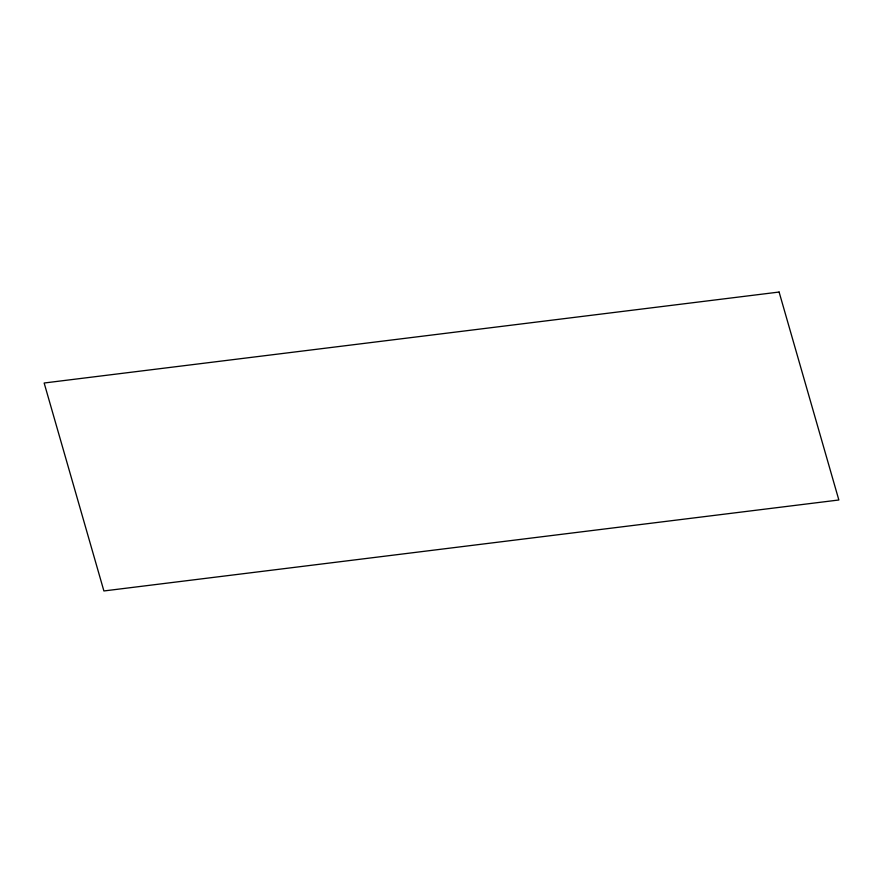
<?xml version="1.0" encoding="UTF-8"?>
<svg xmlns="http://www.w3.org/2000/svg" width="883" height="883" viewBox="0 0 883 883"><rect width="100%" height="100%" fill="white"/><g stroke="black" fill="none" stroke-linecap="round" stroke-linejoin="round"><path stroke-width="1.32" d="M779.104 292.041L44.15 383.012L103.896 590.959L838.85 499.988L779.104 292.041"/></g></svg>
